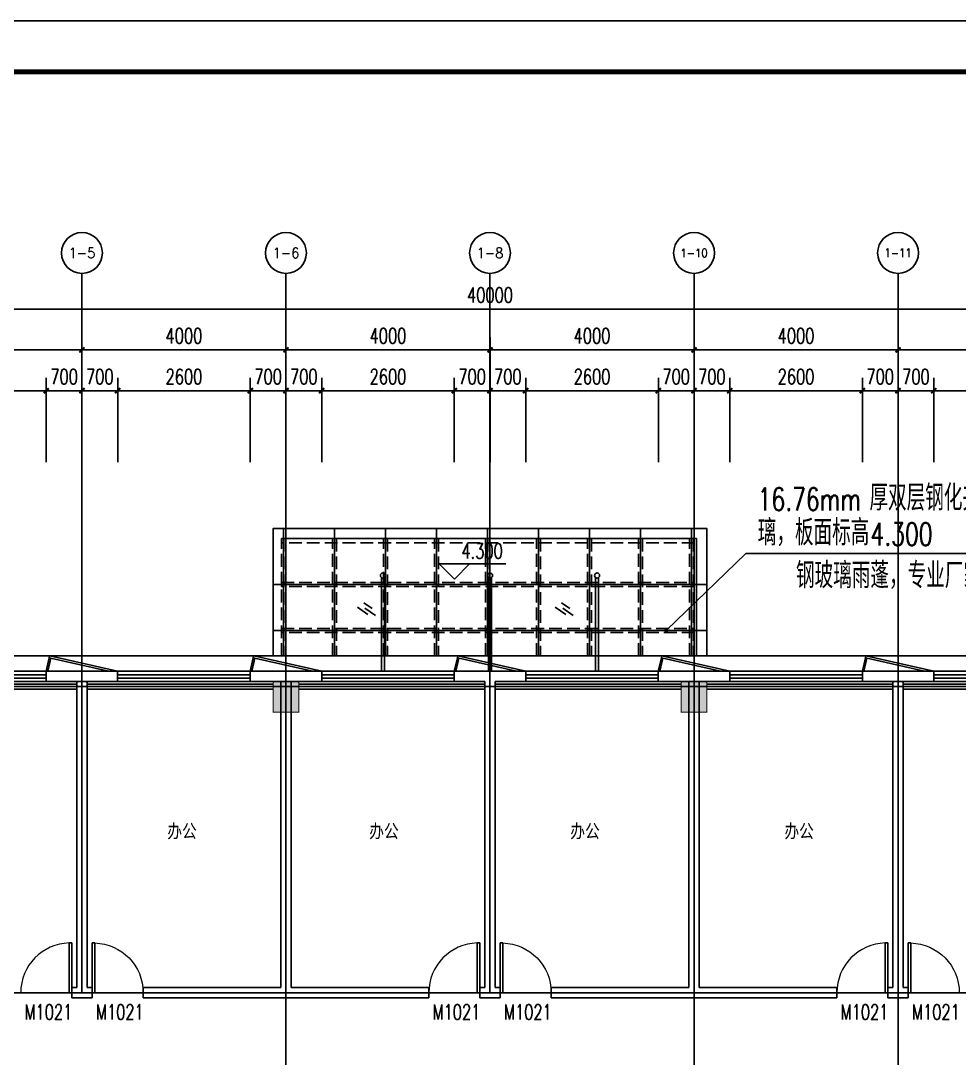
# Model space of a CAD drawing. Extents: x -6243262 to 3079315, y -2914302 to 172723.
# Drawn here: x -2477850 to -2459450, y -711687 to -691350 of the extents above; entities that cross this region are included whole.
import ezdxf
from ezdxf.enums import TextEntityAlignment as Align

# ---------------------------------------------------------------- set-up
doc = ezdxf.new("R2010")
doc.units = 0
doc.header["$LTSCALE"] = 1000
doc.linetypes.add('DASH', pattern=[0.35, 0.25, -0.1])
for name, color, linetype in [('0-柱网', 2, 'Continuous'), ('0-铝板', 32, 'Continuous'), ('A-FLOR-OTHER1-ON', 253, 'Continuous'), ('AXIS', 3, 'Continuous'), ('AXIS_TEXT', 7, 'Continuous'), ('DIM_ELEV', 3, 'Continuous'), ('DIM_LEAD', 3, 'Continuous'), ('DOTE', 24, 'Continuous'), ('J-DOOR-窗', 126, 'Continuous'), ('J-ELEV-立面栏杆', 36, 'Continuous'), ('PUB_DIM', 3, 'Continuous'), ('PUB_TEXT', 7, 'Continuous'), ('PUB_TITLE', 4, 'Continuous'), ('STAIR', 2, 'Continuous'), ('WALL', 9, 'Continuous'), ('WINDOW', 4, 'Continuous'), ('WINDOW_TEXT', 7, 'Continuous'), ('门窗开启', 8, 'Continuous')]:
    doc.layers.add(name, color=color, linetype=linetype)
doc.styles.add('-宋体', font='', dxfattribs={"width": 0.8})
doc.styles.add('_TCH_AXIS', font='COMPLEX', dxfattribs={"bigfont": 'GBCBIG'})
doc.styles.add('_TCH_DIM', font='SIMPLEX', dxfattribs={"bigfont": 'GBCBIG'})
doc.styles.add('_TCH_DIM_T3', font='SIMPLEX', dxfattribs={"width": 0.705882, "bigfont": 'GBCBIG'})
doc.styles.add('_TCH_WINDOW', font='SIMPLEX', dxfattribs={"height": 3.5, "bigfont": 'GBCBIG'})
doc.styles.add('COMPLEX', font='COMPLEX')
doc.styles.get('-宋体').set_extended_font_data('SimSun')
doc.dimstyles.new('_TCH_ARCH&&100', dxfattribs={"dimtxt": 297.5, "dimasz": 100, "dimexe": 250, "dimexo": 300, "dimgap": 126.25, "dimtad": 1, "dimdec": 0, "dimzin": 0, "dimdsep": 46, "dimtxsty": '_TCH_DIM_T3', "dimblk": 'ARCHTICK', "dimcen": 0.09, "dimclrt": 7, "dimazin": 2, "dimtfac": 1, "dimtdec": 0, "dimtix": 1, "dimtmove": 2, "dimatfit": 3, "dimfxl": 0, "dimtolj": 1, "dimtzin": 0, "dimarcsym": 0})

# ---------------------------------------------------------------- blocks, each defined once
blk = doc.blocks.new('1#柱网')
at = {"layer": '0-柱网'}
for points in [[(509855, 93967), (509855, 93367), (510355, 93367), (510355, 93967)], [(517855, 93967), (517855, 93367), (518355, 93367), (518355, 93967)]]:
    blk.add_hatch(color=0, dxfattribs=at).paths.add_polyline_path(points)
at = {"layer": '0-柱网', "color": 0, "const_width": 20}
for points in [[(509855, 93967), (509855, 93367), (510355, 93367), (510355, 93967), (509855, 93967)], [(517855, 93967), (517855, 93367), (518355, 93367), (518355, 93967), (517855, 93967)]]:
    blk.add_lwpolyline(points, dxfattribs=at)
blk = doc.blocks.new('A$C22252488')
at = {"layer": '0-铝板', "color": 0}
blk.add_lwpolyline([(1218, 0), (60, 261), (69, 300), (1400, 0)], dxfattribs=at)
at = {"layer": 'WINDOW', "color": 0}
for points in [[(0, 0), (60, 261)], [(31, 0), (90, 254)]]:
    blk.add_lwpolyline(points, dxfattribs=at)
blk = doc.blocks.new('01')
at = {"layer": 'A-FLOR-OTHER1-ON', "color": 0}
for points in [[(-34500, 150), (-31850, 150)], [(-34500, 0), (-31850, 0)], [(-31350, 150), (-27700, 150)], [(-31350, 0), (-27700, 0)], [(-23850, 150), (-27500, 150)], [(-23850, 0), (-27500, 0)], [(-19700, 150), (-23350, 150)], [(-19700, 0), (-23350, 0)], [(-19500, 150), (-15850, 150)], [(-19500, 0), (-15850, 0)], [(-11700, 150), (-15350, 150)], [(-11700, 0), (-15350, 0)], [(-11500, 150), (-7850, 150)], [(-11500, 0), (-7850, 0)], [(-3700, 150), (-7350, 150)], [(-3700, 0), (-7350, 0)], [(-3500, 150), (0, 150)], [(-3500, 0), (0, 0)]]:
    blk.add_lwpolyline(points, dxfattribs=at)
at = {"layer": 'STAIR', "color": 0}
for points in [[(-34500, 100), (-31850, 100)], [(-34500, 50), (-31850, 50)], [(-31350, 100), (-27700, 100)], [(-31350, 50), (-27700, 50)], [(-23850, 100), (-27500, 100)], [(-23850, 50), (-27500, 50)], [(-19700, 100), (-23350, 100)], [(-19700, 50), (-23350, 50)], [(-19500, 100), (-15850, 100)], [(-19500, 50), (-15850, 50)], [(-11700, 100), (-15350, 100)], [(-11700, 50), (-15350, 50)], [(-11500, 100), (-7850, 100)], [(-11500, 50), (-7850, 50)], [(-3700, 100), (-7350, 100)], [(-3700, 50), (-7350, 50)], [(-3500, 100), (0, 100)], [(-3500, 50), (0, 50)]]:
    blk.add_lwpolyline(points, dxfattribs=at)
blk = doc.blocks.new('_AXISO')
at = {"color": 0}
blk.add_circle((0, 0), 0.5, dxfattribs=at)
at = {"layer": 'AXIS_TEXT', "color": 0, "style": 'COMPLEX', "width": 1.041667}
blk.add_attdef('A', text='', height=0.56, dxfattribs=at).set_placement((-0.25, -0.28), (0.25, -0.28), align=Align.FIT)
blk = doc.blocks.new('_ArchTick')
at = {"color": 0, "linetype": 'ByBlock', "const_width": 0.4}
blk.add_lwpolyline([(-0.5, -0.5), (0.5, 0.5)], dxfattribs=at)
blk = doc.blocks.new('*D1085')
at = {"layer": 'Defpoints', "color": 0, "transparency": 16777216}
for p in [(-2457350, -698602), (-2459950, -700302), (-2457350, -700302)]:
    blk.add_point(p, dxfattribs=at)
at = {"layer": 'PUB_DIM', "color": 0, "lineweight": -2, "transparency": 16777216}
for p, q in [((-2459950, -700002), (-2459950, -698352)), ((-2457350, -700002), (-2457350, -698352)), ((-2459950, -698602), (-2457350, -698602))]:
    blk.add_line(p, q, dxfattribs=at)
at = {"layer": 'PUB_DIM', "color": 0, "lineweight": -2, "transparency": 16777216, "xscale": 100, "yscale": 100, "zscale": 100, "rotation": 180}
blk.add_blockref('_ArchTick', (-2459950, -698602), dxfattribs=at)
at = {"layer": 'PUB_DIM', "color": 0, "lineweight": -2, "transparency": 16777216, "xscale": 100, "yscale": 100, "zscale": 100}
blk.add_blockref('_ArchTick', (-2457350, -698602), dxfattribs=at)
at = {"layer": 'PUB_DIM', "color": 7, "transparency": 16777216, "insert": (-2458650, -698327), "char_height": 297.5, "attachment_point": 5, "style": '_TCH_DIM_T3'}
blk.add_mtext('\\A1;2600', dxfattribs=at)
blk = doc.blocks.new('*D1086')
at = {"layer": 'Defpoints', "color": 0, "transparency": 16777216}
for p in [(-2459950, -698602), (-2460650, -700302), (-2459950, -700302)]:
    blk.add_point(p, dxfattribs=at)
at = {"layer": 'PUB_DIM', "color": 0, "lineweight": -2, "transparency": 16777216}
for p, q in [((-2460650, -700002), (-2460650, -698352)), ((-2459950, -700002), (-2459950, -698352)), ((-2460650, -698602), (-2460750, -698602)), ((-2460650, -698602), (-2459950, -698602)), ((-2459950, -698602), (-2459850, -698602))]:
    blk.add_line(p, q, dxfattribs=at)
at = {"layer": 'PUB_DIM', "color": 0, "lineweight": -2, "transparency": 16777216, "xscale": 100, "yscale": 100, "zscale": 100}
blk.add_blockref('_ArchTick', (-2460650, -698602), dxfattribs=at)
at = {"layer": 'PUB_DIM', "color": 0, "lineweight": -2, "transparency": 16777216, "xscale": 100, "yscale": 100, "zscale": 100, "rotation": 180}
blk.add_blockref('_ArchTick', (-2459950, -698602), dxfattribs=at)
at = {"layer": 'PUB_DIM', "color": 7, "transparency": 16777216, "insert": (-2460300, -698327), "char_height": 297.5, "attachment_point": 5, "style": '_TCH_DIM_T3'}
blk.add_mtext('\\A1;700', dxfattribs=at)
blk = doc.blocks.new('*D1087')
at = {"layer": 'Defpoints', "color": 0, "transparency": 16777216}
for p in [(-2460650, -698602), (-2461350, -700302), (-2460650, -700302)]:
    blk.add_point(p, dxfattribs=at)
at = {"layer": 'PUB_DIM', "color": 0, "lineweight": -2, "transparency": 16777216}
for p, q in [((-2461350, -700002), (-2461350, -698352)), ((-2460650, -700002), (-2460650, -698352)), ((-2461350, -698602), (-2461450, -698602)), ((-2461350, -698602), (-2460650, -698602)), ((-2460650, -698602), (-2460550, -698602))]:
    blk.add_line(p, q, dxfattribs=at)
at = {"layer": 'PUB_DIM', "color": 0, "lineweight": -2, "transparency": 16777216, "xscale": 100, "yscale": 100, "zscale": 100}
blk.add_blockref('_ArchTick', (-2461350, -698602), dxfattribs=at)
at = {"layer": 'PUB_DIM', "color": 0, "lineweight": -2, "transparency": 16777216, "xscale": 100, "yscale": 100, "zscale": 100, "rotation": 180}
blk.add_blockref('_ArchTick', (-2460650, -698602), dxfattribs=at)
at = {"layer": 'PUB_DIM', "color": 7, "transparency": 16777216, "insert": (-2461000, -698327), "char_height": 297.5, "attachment_point": 5, "style": '_TCH_DIM_T3'}
blk.add_mtext('\\A1;700', dxfattribs=at)
blk = doc.blocks.new('*D1088')
at = {"layer": 'Defpoints', "color": 0, "transparency": 16777216}
for p in [(-2461350, -698602), (-2463950, -700302), (-2461350, -700302)]:
    blk.add_point(p, dxfattribs=at)
at = {"layer": 'PUB_DIM', "color": 0, "lineweight": -2, "transparency": 16777216}
for p, q in [((-2463950, -700002), (-2463950, -698352)), ((-2461350, -700002), (-2461350, -698352)), ((-2463950, -698602), (-2461350, -698602))]:
    blk.add_line(p, q, dxfattribs=at)
at = {"layer": 'PUB_DIM', "color": 0, "lineweight": -2, "transparency": 16777216, "xscale": 100, "yscale": 100, "zscale": 100, "rotation": 180}
blk.add_blockref('_ArchTick', (-2463950, -698602), dxfattribs=at)
at = {"layer": 'PUB_DIM', "color": 0, "lineweight": -2, "transparency": 16777216, "xscale": 100, "yscale": 100, "zscale": 100}
blk.add_blockref('_ArchTick', (-2461350, -698602), dxfattribs=at)
at = {"layer": 'PUB_DIM', "color": 7, "transparency": 16777216, "insert": (-2462650, -698327), "char_height": 297.5, "attachment_point": 5, "style": '_TCH_DIM_T3'}
blk.add_mtext('\\A1;2600', dxfattribs=at)
blk = doc.blocks.new('*D1089')
at = {"layer": 'Defpoints', "color": 0, "transparency": 16777216}
for p in [(-2463950, -698602), (-2464650, -700302), (-2463950, -700302)]:
    blk.add_point(p, dxfattribs=at)
at = {"layer": 'PUB_DIM', "color": 0, "lineweight": -2, "transparency": 16777216}
for p, q in [((-2464650, -700002), (-2464650, -698352)), ((-2463950, -700002), (-2463950, -698352)), ((-2464650, -698602), (-2464750, -698602)), ((-2464650, -698602), (-2463950, -698602)), ((-2463950, -698602), (-2463850, -698602))]:
    blk.add_line(p, q, dxfattribs=at)
at = {"layer": 'PUB_DIM', "color": 0, "lineweight": -2, "transparency": 16777216, "xscale": 100, "yscale": 100, "zscale": 100}
blk.add_blockref('_ArchTick', (-2464650, -698602), dxfattribs=at)
at = {"layer": 'PUB_DIM', "color": 0, "lineweight": -2, "transparency": 16777216, "xscale": 100, "yscale": 100, "zscale": 100, "rotation": 180}
blk.add_blockref('_ArchTick', (-2463950, -698602), dxfattribs=at)
at = {"layer": 'PUB_DIM', "color": 7, "transparency": 16777216, "insert": (-2464300, -698327), "char_height": 297.5, "attachment_point": 5, "style": '_TCH_DIM_T3'}
blk.add_mtext('\\A1;700', dxfattribs=at)
blk = doc.blocks.new('*D1090')
at = {"layer": 'Defpoints', "color": 0, "transparency": 16777216}
for p in [(-2464650, -698602), (-2465350, -700302), (-2464650, -700302)]:
    blk.add_point(p, dxfattribs=at)
at = {"layer": 'PUB_DIM', "color": 0, "lineweight": -2, "transparency": 16777216}
for p, q in [((-2465350, -700002), (-2465350, -698352)), ((-2464650, -700002), (-2464650, -698352)), ((-2465350, -698602), (-2465450, -698602)), ((-2465350, -698602), (-2464650, -698602)), ((-2464650, -698602), (-2464550, -698602))]:
    blk.add_line(p, q, dxfattribs=at)
at = {"layer": 'PUB_DIM', "color": 0, "lineweight": -2, "transparency": 16777216, "xscale": 100, "yscale": 100, "zscale": 100}
blk.add_blockref('_ArchTick', (-2465350, -698602), dxfattribs=at)
at = {"layer": 'PUB_DIM', "color": 0, "lineweight": -2, "transparency": 16777216, "xscale": 100, "yscale": 100, "zscale": 100, "rotation": 180}
blk.add_blockref('_ArchTick', (-2464650, -698602), dxfattribs=at)
at = {"layer": 'PUB_DIM', "color": 7, "transparency": 16777216, "insert": (-2465000, -698327), "char_height": 297.5, "attachment_point": 5, "style": '_TCH_DIM_T3'}
blk.add_mtext('\\A1;700', dxfattribs=at)
blk = doc.blocks.new('*D1091')
at = {"layer": 'Defpoints', "color": 0, "transparency": 16777216}
for p in [(-2465350, -698602), (-2467950, -700302), (-2465350, -700302)]:
    blk.add_point(p, dxfattribs=at)
at = {"layer": 'PUB_DIM', "color": 0, "lineweight": -2, "transparency": 16777216}
for p, q in [((-2467950, -700002), (-2467950, -698352)), ((-2465350, -700002), (-2465350, -698352)), ((-2467950, -698602), (-2465350, -698602))]:
    blk.add_line(p, q, dxfattribs=at)
at = {"layer": 'PUB_DIM', "color": 0, "lineweight": -2, "transparency": 16777216, "xscale": 100, "yscale": 100, "zscale": 100, "rotation": 180}
blk.add_blockref('_ArchTick', (-2467950, -698602), dxfattribs=at)
at = {"layer": 'PUB_DIM', "color": 0, "lineweight": -2, "transparency": 16777216, "xscale": 100, "yscale": 100, "zscale": 100}
blk.add_blockref('_ArchTick', (-2465350, -698602), dxfattribs=at)
at = {"layer": 'PUB_DIM', "color": 7, "transparency": 16777216, "insert": (-2466650, -698327), "char_height": 297.5, "attachment_point": 5, "style": '_TCH_DIM_T3'}
blk.add_mtext('\\A1;2600', dxfattribs=at)
blk = doc.blocks.new('*D1092')
at = {"layer": 'Defpoints', "color": 0, "transparency": 16777216}
for p in [(-2467950, -698602), (-2468650, -700302), (-2467950, -700302)]:
    blk.add_point(p, dxfattribs=at)
at = {"layer": 'PUB_DIM', "color": 0, "lineweight": -2, "transparency": 16777216}
for p, q in [((-2468650, -700002), (-2468650, -698352)), ((-2467950, -700002), (-2467950, -698352)), ((-2468650, -698602), (-2468750, -698602)), ((-2468650, -698602), (-2467950, -698602)), ((-2467950, -698602), (-2467850, -698602))]:
    blk.add_line(p, q, dxfattribs=at)
at = {"layer": 'PUB_DIM', "color": 0, "lineweight": -2, "transparency": 16777216, "xscale": 100, "yscale": 100, "zscale": 100}
blk.add_blockref('_ArchTick', (-2468650, -698602), dxfattribs=at)
at = {"layer": 'PUB_DIM', "color": 0, "lineweight": -2, "transparency": 16777216, "xscale": 100, "yscale": 100, "zscale": 100, "rotation": 180}
blk.add_blockref('_ArchTick', (-2467950, -698602), dxfattribs=at)
at = {"layer": 'PUB_DIM', "color": 7, "transparency": 16777216, "insert": (-2468300, -698327), "char_height": 297.5, "attachment_point": 5, "style": '_TCH_DIM_T3'}
blk.add_mtext('\\A1;700', dxfattribs=at)
blk = doc.blocks.new('*D1093')
at = {"layer": 'Defpoints', "color": 0, "transparency": 16777216}
for p in [(-2468650, -698602), (-2469350, -700302), (-2468650, -700302)]:
    blk.add_point(p, dxfattribs=at)
at = {"layer": 'PUB_DIM', "color": 0, "lineweight": -2, "transparency": 16777216}
for p, q in [((-2469350, -700002), (-2469350, -698352)), ((-2468650, -700002), (-2468650, -698352)), ((-2469350, -698602), (-2469450, -698602)), ((-2469350, -698602), (-2468650, -698602)), ((-2468650, -698602), (-2468550, -698602))]:
    blk.add_line(p, q, dxfattribs=at)
at = {"layer": 'PUB_DIM', "color": 0, "lineweight": -2, "transparency": 16777216, "xscale": 100, "yscale": 100, "zscale": 100}
blk.add_blockref('_ArchTick', (-2469350, -698602), dxfattribs=at)
at = {"layer": 'PUB_DIM', "color": 0, "lineweight": -2, "transparency": 16777216, "xscale": 100, "yscale": 100, "zscale": 100, "rotation": 180}
blk.add_blockref('_ArchTick', (-2468650, -698602), dxfattribs=at)
at = {"layer": 'PUB_DIM', "color": 7, "transparency": 16777216, "insert": (-2469000, -698327), "char_height": 297.5, "attachment_point": 5, "style": '_TCH_DIM_T3'}
blk.add_mtext('\\A1;700', dxfattribs=at)
blk = doc.blocks.new('*D1094')
at = {"layer": 'Defpoints', "color": 0, "transparency": 16777216}
for p in [(-2469350, -698602), (-2471950, -700302), (-2469350, -700302)]:
    blk.add_point(p, dxfattribs=at)
at = {"layer": 'PUB_DIM', "color": 0, "lineweight": -2, "transparency": 16777216}
for p, q in [((-2471950, -700002), (-2471950, -698352)), ((-2469350, -700002), (-2469350, -698352)), ((-2471950, -698602), (-2469350, -698602))]:
    blk.add_line(p, q, dxfattribs=at)
at = {"layer": 'PUB_DIM', "color": 0, "lineweight": -2, "transparency": 16777216, "xscale": 100, "yscale": 100, "zscale": 100, "rotation": 180}
blk.add_blockref('_ArchTick', (-2471950, -698602), dxfattribs=at)
at = {"layer": 'PUB_DIM', "color": 0, "lineweight": -2, "transparency": 16777216, "xscale": 100, "yscale": 100, "zscale": 100}
blk.add_blockref('_ArchTick', (-2469350, -698602), dxfattribs=at)
at = {"layer": 'PUB_DIM', "color": 7, "transparency": 16777216, "insert": (-2470650, -698327), "char_height": 297.5, "attachment_point": 5, "style": '_TCH_DIM_T3'}
blk.add_mtext('\\A1;2600', dxfattribs=at)
blk = doc.blocks.new('*D1095')
at = {"layer": 'Defpoints', "color": 0, "transparency": 16777216}
for p in [(-2471950, -698602), (-2472650, -700302), (-2471950, -700302)]:
    blk.add_point(p, dxfattribs=at)
at = {"layer": 'PUB_DIM', "color": 0, "lineweight": -2, "transparency": 16777216}
for p, q in [((-2472650, -700002), (-2472650, -698352)), ((-2471950, -700002), (-2471950, -698352)), ((-2472650, -698602), (-2472750, -698602)), ((-2472650, -698602), (-2471950, -698602)), ((-2471950, -698602), (-2471850, -698602))]:
    blk.add_line(p, q, dxfattribs=at)
at = {"layer": 'PUB_DIM', "color": 0, "lineweight": -2, "transparency": 16777216, "xscale": 100, "yscale": 100, "zscale": 100}
blk.add_blockref('_ArchTick', (-2472650, -698602), dxfattribs=at)
at = {"layer": 'PUB_DIM', "color": 0, "lineweight": -2, "transparency": 16777216, "xscale": 100, "yscale": 100, "zscale": 100, "rotation": 180}
blk.add_blockref('_ArchTick', (-2471950, -698602), dxfattribs=at)
at = {"layer": 'PUB_DIM', "color": 7, "transparency": 16777216, "insert": (-2472300, -698327), "char_height": 297.5, "attachment_point": 5, "style": '_TCH_DIM_T3'}
blk.add_mtext('\\A1;700', dxfattribs=at)
blk = doc.blocks.new('*D1096')
at = {"layer": 'Defpoints', "color": 0, "transparency": 16777216}
for p in [(-2472650, -698602), (-2473350, -700302), (-2472650, -700302)]:
    blk.add_point(p, dxfattribs=at)
at = {"layer": 'PUB_DIM', "color": 0, "lineweight": -2, "transparency": 16777216}
for p, q in [((-2473350, -700002), (-2473350, -698352)), ((-2472650, -700002), (-2472650, -698352)), ((-2473350, -698602), (-2473450, -698602)), ((-2473350, -698602), (-2472650, -698602)), ((-2472650, -698602), (-2472550, -698602))]:
    blk.add_line(p, q, dxfattribs=at)
at = {"layer": 'PUB_DIM', "color": 0, "lineweight": -2, "transparency": 16777216, "xscale": 100, "yscale": 100, "zscale": 100}
blk.add_blockref('_ArchTick', (-2473350, -698602), dxfattribs=at)
at = {"layer": 'PUB_DIM', "color": 0, "lineweight": -2, "transparency": 16777216, "xscale": 100, "yscale": 100, "zscale": 100, "rotation": 180}
blk.add_blockref('_ArchTick', (-2472650, -698602), dxfattribs=at)
at = {"layer": 'PUB_DIM', "color": 7, "transparency": 16777216, "insert": (-2473000, -698327), "char_height": 297.5, "attachment_point": 5, "style": '_TCH_DIM_T3'}
blk.add_mtext('\\A1;700', dxfattribs=at)
blk = doc.blocks.new('*D1097')
at = {"layer": 'Defpoints', "color": 0, "transparency": 16777216}
for p in [(-2473350, -698602), (-2475950, -700302), (-2473350, -700302)]:
    blk.add_point(p, dxfattribs=at)
at = {"layer": 'PUB_DIM', "color": 0, "lineweight": -2, "transparency": 16777216}
for p, q in [((-2475950, -700002), (-2475950, -698352)), ((-2473350, -700002), (-2473350, -698352)), ((-2475950, -698602), (-2473350, -698602))]:
    blk.add_line(p, q, dxfattribs=at)
at = {"layer": 'PUB_DIM', "color": 0, "lineweight": -2, "transparency": 16777216, "xscale": 100, "yscale": 100, "zscale": 100, "rotation": 180}
blk.add_blockref('_ArchTick', (-2475950, -698602), dxfattribs=at)
at = {"layer": 'PUB_DIM', "color": 0, "lineweight": -2, "transparency": 16777216, "xscale": 100, "yscale": 100, "zscale": 100}
blk.add_blockref('_ArchTick', (-2473350, -698602), dxfattribs=at)
at = {"layer": 'PUB_DIM', "color": 7, "transparency": 16777216, "insert": (-2474650, -698327), "char_height": 297.5, "attachment_point": 5, "style": '_TCH_DIM_T3'}
blk.add_mtext('\\A1;2600', dxfattribs=at)
blk = doc.blocks.new('*D1098')
at = {"layer": 'Defpoints', "color": 0, "transparency": 16777216}
for p in [(-2475950, -698602), (-2476650, -700302), (-2475950, -700302)]:
    blk.add_point(p, dxfattribs=at)
at = {"layer": 'PUB_DIM', "color": 0, "lineweight": -2, "transparency": 16777216}
for p, q in [((-2476650, -700002), (-2476650, -698352)), ((-2475950, -700002), (-2475950, -698352)), ((-2476650, -698602), (-2476750, -698602)), ((-2476650, -698602), (-2475950, -698602)), ((-2475950, -698602), (-2475850, -698602))]:
    blk.add_line(p, q, dxfattribs=at)
at = {"layer": 'PUB_DIM', "color": 0, "lineweight": -2, "transparency": 16777216, "xscale": 100, "yscale": 100, "zscale": 100}
blk.add_blockref('_ArchTick', (-2476650, -698602), dxfattribs=at)
at = {"layer": 'PUB_DIM', "color": 0, "lineweight": -2, "transparency": 16777216, "xscale": 100, "yscale": 100, "zscale": 100, "rotation": 180}
blk.add_blockref('_ArchTick', (-2475950, -698602), dxfattribs=at)
at = {"layer": 'PUB_DIM', "color": 7, "transparency": 16777216, "insert": (-2476300, -698327), "char_height": 297.5, "attachment_point": 5, "style": '_TCH_DIM_T3'}
blk.add_mtext('\\A1;700', dxfattribs=at)
blk = doc.blocks.new('*D1099')
at = {"layer": 'Defpoints', "color": 0, "transparency": 16777216}
for p in [(-2476650, -698602), (-2477350, -700302), (-2476650, -700302)]:
    blk.add_point(p, dxfattribs=at)
at = {"layer": 'PUB_DIM', "color": 0, "lineweight": -2, "transparency": 16777216}
for p, q in [((-2477350, -700002), (-2477350, -698352)), ((-2476650, -700002), (-2476650, -698352)), ((-2477350, -698602), (-2477450, -698602)), ((-2477350, -698602), (-2476650, -698602)), ((-2476650, -698602), (-2476550, -698602))]:
    blk.add_line(p, q, dxfattribs=at)
at = {"layer": 'PUB_DIM', "color": 0, "lineweight": -2, "transparency": 16777216, "xscale": 100, "yscale": 100, "zscale": 100}
blk.add_blockref('_ArchTick', (-2477350, -698602), dxfattribs=at)
at = {"layer": 'PUB_DIM', "color": 0, "lineweight": -2, "transparency": 16777216, "xscale": 100, "yscale": 100, "zscale": 100, "rotation": 180}
blk.add_blockref('_ArchTick', (-2476650, -698602), dxfattribs=at)
at = {"layer": 'PUB_DIM', "color": 7, "transparency": 16777216, "insert": (-2477000, -698327), "char_height": 297.5, "attachment_point": 5, "style": '_TCH_DIM_T3'}
blk.add_mtext('\\A1;700', dxfattribs=at)
blk = doc.blocks.new('*D1100')
at = {"layer": 'Defpoints', "color": 0, "transparency": 16777216}
for p in [(-2477350, -698602), (-2479950, -700302), (-2477350, -700302)]:
    blk.add_point(p, dxfattribs=at)
at = {"layer": 'PUB_DIM', "color": 0, "lineweight": -2, "transparency": 16777216}
for p, q in [((-2479950, -700002), (-2479950, -698352)), ((-2477350, -700002), (-2477350, -698352)), ((-2479950, -698602), (-2477350, -698602))]:
    blk.add_line(p, q, dxfattribs=at)
at = {"layer": 'PUB_DIM', "color": 0, "lineweight": -2, "transparency": 16777216, "xscale": 100, "yscale": 100, "zscale": 100, "rotation": 180}
blk.add_blockref('_ArchTick', (-2479950, -698602), dxfattribs=at)
at = {"layer": 'PUB_DIM', "color": 0, "lineweight": -2, "transparency": 16777216, "xscale": 100, "yscale": 100, "zscale": 100}
blk.add_blockref('_ArchTick', (-2477350, -698602), dxfattribs=at)
at = {"layer": 'PUB_DIM', "color": 7, "transparency": 16777216, "insert": (-2478650, -698327), "char_height": 297.5, "attachment_point": 5, "style": '_TCH_DIM_T3'}
blk.add_mtext('\\A1;2600', dxfattribs=at)
blk = doc.blocks.new('*D1361')
at = {"layer": 'AXIS', "color": 0, "lineweight": -2, "transparency": 16777216}
for p, q in [((-2460650, -700002), (-2460650, -697552)), ((-2456650, -700002), (-2456650, -697552)), ((-2460650, -697802), (-2456650, -697802))]:
    blk.add_line(p, q, dxfattribs=at)
at = {"layer": 'Defpoints', "color": 0, "transparency": 16777216}
for p in [(-2456650, -697802), (-2460650, -700302), (-2456650, -700302)]:
    blk.add_point(p, dxfattribs=at)
at = {"layer": 'AXIS', "color": 0, "lineweight": -2, "transparency": 16777216, "xscale": 100, "yscale": 100, "zscale": 100, "rotation": 180}
blk.add_blockref('_ArchTick', (-2460650, -697802), dxfattribs=at)
at = {"layer": 'AXIS', "color": 0, "lineweight": -2, "transparency": 16777216, "xscale": 100, "yscale": 100, "zscale": 100}
blk.add_blockref('_ArchTick', (-2456650, -697802), dxfattribs=at)
at = {"layer": 'AXIS', "color": 7, "transparency": 16777216, "insert": (-2458650, -697527), "char_height": 297.5, "attachment_point": 5, "style": '_TCH_DIM_T3'}
blk.add_mtext('\\A1;4000', dxfattribs=at)
blk = doc.blocks.new('*D1362')
at = {"layer": 'AXIS', "color": 0, "lineweight": -2, "transparency": 16777216}
for p, q in [((-2464650, -700002), (-2464650, -697552)), ((-2460650, -700002), (-2460650, -697552)), ((-2464650, -697802), (-2460650, -697802))]:
    blk.add_line(p, q, dxfattribs=at)
at = {"layer": 'Defpoints', "color": 0, "transparency": 16777216}
for p in [(-2460650, -697802), (-2464650, -700302), (-2460650, -700302)]:
    blk.add_point(p, dxfattribs=at)
at = {"layer": 'AXIS', "color": 0, "lineweight": -2, "transparency": 16777216, "xscale": 100, "yscale": 100, "zscale": 100, "rotation": 180}
blk.add_blockref('_ArchTick', (-2464650, -697802), dxfattribs=at)
at = {"layer": 'AXIS', "color": 0, "lineweight": -2, "transparency": 16777216, "xscale": 100, "yscale": 100, "zscale": 100}
blk.add_blockref('_ArchTick', (-2460650, -697802), dxfattribs=at)
at = {"layer": 'AXIS', "color": 7, "transparency": 16777216, "insert": (-2462650, -697527), "char_height": 297.5, "attachment_point": 5, "style": '_TCH_DIM_T3'}
blk.add_mtext('\\A1;4000', dxfattribs=at)
blk = doc.blocks.new('*D1363')
at = {"layer": 'AXIS', "color": 0, "lineweight": -2, "transparency": 16777216}
for p, q in [((-2468650, -700002), (-2468650, -697552)), ((-2464650, -700002), (-2464650, -697552)), ((-2468650, -697802), (-2464650, -697802))]:
    blk.add_line(p, q, dxfattribs=at)
at = {"layer": 'Defpoints', "color": 0, "transparency": 16777216}
for p in [(-2464650, -697802), (-2468650, -700302), (-2464650, -700302)]:
    blk.add_point(p, dxfattribs=at)
at = {"layer": 'AXIS', "color": 0, "lineweight": -2, "transparency": 16777216, "xscale": 100, "yscale": 100, "zscale": 100, "rotation": 180}
blk.add_blockref('_ArchTick', (-2468650, -697802), dxfattribs=at)
at = {"layer": 'AXIS', "color": 0, "lineweight": -2, "transparency": 16777216, "xscale": 100, "yscale": 100, "zscale": 100}
blk.add_blockref('_ArchTick', (-2464650, -697802), dxfattribs=at)
at = {"layer": 'AXIS', "color": 7, "transparency": 16777216, "insert": (-2466650, -697527), "char_height": 297.5, "attachment_point": 5, "style": '_TCH_DIM_T3'}
blk.add_mtext('\\A1;4000', dxfattribs=at)
blk = doc.blocks.new('*D1364')
at = {"layer": 'AXIS', "color": 0, "lineweight": -2, "transparency": 16777216}
for p, q in [((-2472650, -700002), (-2472650, -697552)), ((-2468650, -700002), (-2468650, -697552)), ((-2472650, -697802), (-2468650, -697802))]:
    blk.add_line(p, q, dxfattribs=at)
at = {"layer": 'Defpoints', "color": 0, "transparency": 16777216}
for p in [(-2468650, -697802), (-2472650, -700302), (-2468650, -700302)]:
    blk.add_point(p, dxfattribs=at)
at = {"layer": 'AXIS', "color": 0, "lineweight": -2, "transparency": 16777216, "xscale": 100, "yscale": 100, "zscale": 100, "rotation": 180}
blk.add_blockref('_ArchTick', (-2472650, -697802), dxfattribs=at)
at = {"layer": 'AXIS', "color": 0, "lineweight": -2, "transparency": 16777216, "xscale": 100, "yscale": 100, "zscale": 100}
blk.add_blockref('_ArchTick', (-2468650, -697802), dxfattribs=at)
at = {"layer": 'AXIS', "color": 7, "transparency": 16777216, "insert": (-2470650, -697527), "char_height": 297.5, "attachment_point": 5, "style": '_TCH_DIM_T3'}
blk.add_mtext('\\A1;4000', dxfattribs=at)
blk = doc.blocks.new('*D1365')
at = {"layer": 'AXIS', "color": 0, "lineweight": -2, "transparency": 16777216}
for p, q in [((-2476650, -700002), (-2476650, -697552)), ((-2472650, -700002), (-2472650, -697552)), ((-2476650, -697802), (-2472650, -697802))]:
    blk.add_line(p, q, dxfattribs=at)
at = {"layer": 'Defpoints', "color": 0, "transparency": 16777216}
for p in [(-2472650, -697802), (-2476650, -700302), (-2472650, -700302)]:
    blk.add_point(p, dxfattribs=at)
at = {"layer": 'AXIS', "color": 0, "lineweight": -2, "transparency": 16777216, "xscale": 100, "yscale": 100, "zscale": 100, "rotation": 180}
blk.add_blockref('_ArchTick', (-2476650, -697802), dxfattribs=at)
at = {"layer": 'AXIS', "color": 0, "lineweight": -2, "transparency": 16777216, "xscale": 100, "yscale": 100, "zscale": 100}
blk.add_blockref('_ArchTick', (-2472650, -697802), dxfattribs=at)
at = {"layer": 'AXIS', "color": 7, "transparency": 16777216, "insert": (-2474650, -697527), "char_height": 297.5, "attachment_point": 5, "style": '_TCH_DIM_T3'}
blk.add_mtext('\\A1;4000', dxfattribs=at)
blk = doc.blocks.new('*D1366')
at = {"layer": 'AXIS', "color": 0, "lineweight": -2, "transparency": 16777216}
for p, q in [((-2480650, -700002), (-2480650, -697552)), ((-2476650, -700002), (-2476650, -697552)), ((-2480650, -697802), (-2476650, -697802))]:
    blk.add_line(p, q, dxfattribs=at)
at = {"layer": 'Defpoints', "color": 0, "transparency": 16777216}
for p in [(-2476650, -697802), (-2480650, -700302), (-2476650, -700302)]:
    blk.add_point(p, dxfattribs=at)
at = {"layer": 'AXIS', "color": 0, "lineweight": -2, "transparency": 16777216, "xscale": 100, "yscale": 100, "zscale": 100, "rotation": 180}
blk.add_blockref('_ArchTick', (-2480650, -697802), dxfattribs=at)
at = {"layer": 'AXIS', "color": 0, "lineweight": -2, "transparency": 16777216, "xscale": 100, "yscale": 100, "zscale": 100}
blk.add_blockref('_ArchTick', (-2476650, -697802), dxfattribs=at)
at = {"layer": 'AXIS', "color": 7, "transparency": 16777216, "insert": (-2478650, -697527), "char_height": 297.5, "attachment_point": 5, "style": '_TCH_DIM_T3'}
blk.add_mtext('\\A1;4000', dxfattribs=at)
blk = doc.blocks.new('*D1369')
at = {"layer": 'AXIS', "color": 0, "lineweight": -2, "transparency": 16777216}
for p, q in [((-2488650, -700002), (-2488650, -696752)), ((-2448650, -700002), (-2448650, -696752)), ((-2488650, -697002), (-2448650, -697002))]:
    blk.add_line(p, q, dxfattribs=at)
at = {"layer": 'Defpoints', "color": 0, "transparency": 16777216}
for p in [(-2448650, -697002), (-2488650, -700302), (-2448650, -700302)]:
    blk.add_point(p, dxfattribs=at)
at = {"layer": 'AXIS', "color": 0, "lineweight": -2, "transparency": 16777216, "xscale": 100, "yscale": 100, "zscale": 100, "rotation": 180}
blk.add_blockref('_ArchTick', (-2488650, -697002), dxfattribs=at)
at = {"layer": 'AXIS', "color": 0, "lineweight": -2, "transparency": 16777216, "xscale": 100, "yscale": 100, "zscale": 100}
blk.add_blockref('_ArchTick', (-2448650, -697002), dxfattribs=at)
at = {"layer": 'AXIS', "color": 7, "transparency": 16777216, "insert": (-2468650, -696727), "char_height": 297.5, "attachment_point": 5, "style": '_TCH_DIM_T3'}
blk.add_mtext('\\A1;40000', dxfattribs=at)
blk = doc.blocks.new('$DorLib2D$00000001')
at = {"color": 0}
for p, q in [((0.45, 0.975), (0.5, 0.975)), ((0.45, 0), (0.45, 0.975)), ((0.5, 0), (0.5, 0.975)), ((0.5, 0), (0.45, 0))]:
    blk.add_line(p, q, dxfattribs=at)
at = {"color": 0, "lineweight": 13}
blk.add_arc((0.475, 0), 0.975, 91.4693, 180, dxfattribs=at)
blk = doc.blocks.new('$WINLIB2D$00000001')
at = {"color": 0}
for points in [[(-0.5, 0.5), (-0.5, -0.5)], [(-0.5, 0.5), (0.5, 0.5)], [(0.5, -0.5), (0.5, 0.5)], [(0.5, 0.1667), (-0.5, 0.1667)], [(0.5, -0.1667), (-0.5, -0.1667)], [(-0.5, -0.5), (0.5, -0.5)]]:
    blk.add_lwpolyline(points, dxfattribs=at)

msp = doc.modelspace()

# ---------------------------------------------------------------- linework, layer by layer
for points in [[(-2472900.4, -703801.6), (-2472900.4, -701301.6), (-2464400.4, -701301.6), (-2464400.4, -703801.6)], [(-2472700.4, -703801.6), (-2472700.4, -701501.6), (-2464600.4, -701501.6), (-2464600.4, -703801.6)]]:
    msp.add_lwpolyline(points)
at = {"color": 2}
for points in [[(-2470780.4, -702263.8), (-2470780.4, -704101.6)], [(-2470720.4, -702263.8), (-2470720.4, -704101.6)], [(-2468680.4, -702263.8), (-2468680.4, -704101.6)], [(-2468620.4, -702263.8), (-2468620.4, -704101.6)], [(-2466580.4, -702263.8), (-2466580.4, -704101.6)], [(-2466520.4, -702263.8), (-2466520.4, -704101.6)]]:
    msp.add_lwpolyline(points, dxfattribs=at)
for centre in [(-2470750.4, -702223.8), (-2468650.4, -702223.8), (-2466550.4, -702223.8)]:
    msp.add_circle(centre, 50, dxfattribs=at)
at = {"layer": '0-铝板'}
msp.add_lwpolyline([(-2483550.4, -703801.6), (-2448050.4, -703801.6), (-2448050.4, -712301.6)], dxfattribs=at)
at = {"layer": 'AXIS'}
for p, q in [((-2476650.4, -700301.6), (-2476650.4, -696301.6)), ((-2472650.4, -700301.6), (-2472650.4, -696301.6)), ((-2468650.4, -700301.6), (-2468650.4, -696301.6)), ((-2464650.4, -700301.6), (-2464650.4, -696301.6)), ((-2460650.4, -700301.6), (-2460650.4, -696301.6))]:
    msp.add_line(p, q, dxfattribs=at)
at = {"layer": 'DIM_ELEV'}
for p, q in [((-2469349.5, -702298.2), (-2469649.5, -701998.2)), ((-2469649.5, -701998.2), (-2468339.6, -701998.2)), ((-2469349.5, -702298.2), (-2469049.5, -701998.2))]:
    msp.add_line(p, q, dxfattribs=at)
at = {"layer": 'DIM_LEAD'}
for p, q in [((-2465194.6, -703301.6), (-2463637.4, -701793.2)), ((-2463637.4, -701793.2), (-2458137.3, -701793.2))]:
    msp.add_line(p, q, dxfattribs=at)
at = {"layer": 'DIM_LEAD', "const_width": 40}
msp.add_lwpolyline([(-2465209, -703315.5, 1), (-2465180.3, -703287.7, 1)], format="xyb", close=True, dxfattribs=at)
at = {"layer": 'DOTE'}
for p, q in [((-2476650.4, -710401.6), (-2476650.4, -700301.6)), ((-2472650.4, -721001.6), (-2472650.4, -700301.6)), ((-2468650.4, -710401.6), (-2468650.4, -700301.6)), ((-2464650.4, -721001.6), (-2464650.4, -700301.6)), ((-2460650.4, -721001.6), (-2460650.4, -700301.6)), ((-2447550.4, -704401.6), (-2489750.4, -704401.6)), ((-2447550.4, -710401.6), (-2489750.4, -710401.6))]:
    msp.add_line(p, q, dxfattribs=at)
at = {"layer": 'J-DOOR-窗'}
for p, q in [((-2472900.4, -703801.6), (-2472900.4, -701301.6)), ((-2472900.4, -701301.6), (-2464400.4, -701301.6))]:
    msp.add_line(p, q, dxfattribs=at)
for points in [[(-2472700.4, -701301.6), (-2472700.4, -703801.6)], [(-2471700.4, -701301.6), (-2471700.4, -703801.6)], [(-2470700.4, -701301.6), (-2470700.4, -703801.6)], [(-2469700.4, -701301.6), (-2469700.4, -703801.6)], [(-2468700.4, -701301.6), (-2468700.4, -703801.6)], [(-2467700.4, -701301.6), (-2467700.4, -703801.6)], [(-2466700.4, -701301.6), (-2466700.4, -703801.6)], [(-2465700.4, -701301.6), (-2465700.4, -703801.6)], [(-2464700.4, -701301.6), (-2464700.4, -703801.6)], [(-2464400.4, -701301.6), (-2464400.4, -703801.6)], [(-2472900.4, -702401.6), (-2464400.4, -702401.6)], [(-2472900.4, -703301.6), (-2464400.4, -703301.6)]]:
    msp.add_lwpolyline(points, dxfattribs=at)
at = {"layer": 'J-ELEV-立面栏杆', "linetype": 'DASH'}
for points in [[(-2472740.4, -703801.6), (-2472740.4, -701501.6), (-2472660.4, -701501.6), (-2472660.4, -703801.6)], [(-2464640.4, -701581.6), (-2472740.4, -701581.6), (-2472740.4, -701501.6), (-2464640.4, -701501.6)], [(-2471740.4, -703801.6), (-2471740.4, -701501.6), (-2471660.4, -701501.6), (-2471660.4, -703801.6)], [(-2470740.4, -703801.6), (-2470740.4, -701501.6), (-2470660.4, -701501.6), (-2470660.4, -703801.6)], [(-2469740.4, -703801.6), (-2469740.4, -701501.6), (-2469660.4, -701501.6), (-2469660.4, -703801.6)], [(-2468740.4, -703801.6), (-2468740.4, -701501.6), (-2468660.4, -701501.6), (-2468660.4, -703801.6)], [(-2467740.4, -703801.6), (-2467740.4, -701501.6), (-2467660.4, -701501.6), (-2467660.4, -703801.6)], [(-2466740.4, -703801.6), (-2466740.4, -701501.6), (-2466660.4, -701501.6), (-2466660.4, -703801.6)], [(-2465740.4, -703801.6), (-2465740.4, -701501.6), (-2465660.4, -701501.6), (-2465660.4, -703801.6)], [(-2464740.4, -703801.6), (-2464740.4, -701501.6), (-2464660.4, -701501.6), (-2464660.4, -703801.6)], [(-2464640.4, -702441.6), (-2472740.4, -702441.6), (-2472740.4, -702361.6), (-2464640.4, -702361.6)], [(-2464640.4, -703341.6), (-2472740.4, -703341.6), (-2472740.4, -703261.6), (-2464640.4, -703261.6)]]:
    msp.add_lwpolyline(points, dxfattribs=at)
at = {"layer": 'PUB_TITLE'}
msp.add_lwpolyline([(-2496182.9, -733350.5), (-2436782.9, -733350.5), (-2436782.9, -691350.5), (-2496182.9, -691350.5)], close=True, dxfattribs=at)
at = {"layer": 'PUB_TITLE', "const_width": 100}
msp.add_lwpolyline([(-2494682.9, -732350.5), (-2437782.9, -732350.5), (-2437782.9, -692350.5), (-2494682.9, -692350.5)], close=True, dxfattribs=at)
at = {"layer": 'WALL'}
for p, q in [((-2475950.4, -704101.6), (-2477350.4, -704101.6)), ((-2477350.4, -704101.6), (-2477350.4, -704301.6)), ((-2475950.4, -704301.6), (-2475950.4, -704101.6)), ((-2471950.4, -704101.6), (-2473350.4, -704101.6)), ((-2473350.4, -704101.6), (-2473350.4, -704301.6)), ((-2471950.4, -704301.6), (-2471950.4, -704101.6)), ((-2468650.4, -704101.6), (-2469350.4, -704101.6)), ((-2469350.4, -704101.6), (-2469350.4, -704301.6)), ((-2467950.4, -704101.6), (-2468650.4, -704101.6)), ((-2467950.4, -704301.6), (-2467950.4, -704101.6)), ((-2463950.4, -704101.6), (-2465350.4, -704101.6)), ((-2465350.4, -704101.6), (-2465350.4, -704301.6)), ((-2463950.4, -704301.6), (-2463950.4, -704101.6)), ((-2459950.4, -704101.6), (-2461350.4, -704101.6)), ((-2461350.4, -704101.6), (-2461350.4, -704301.6)), ((-2459950.4, -704301.6), (-2459950.4, -704101.6)), ((-2477350.4, -704301.6), (-2475950.4, -704301.6)), ((-2476750.4, -710301.6), (-2476750.4, -704301.6)), ((-2476750.4, -704301.6), (-2476550.4, -704301.6)), ((-2476550.4, -710301.6), (-2476550.4, -704301.6)), ((-2473350.4, -704301.6), (-2471950.4, -704301.6)), ((-2472750.4, -710301.6), (-2472750.4, -704301.6)), ((-2472750.4, -704301.6), (-2472550.4, -704301.6)), ((-2472550.4, -710301.6), (-2472550.4, -704301.6)), ((-2469350.4, -704301.6), (-2468750.4, -704301.6)), ((-2468750.4, -710301.6), (-2468750.4, -704301.6)), ((-2468550.4, -710301.6), (-2468550.4, -704301.6)), ((-2468550.4, -704301.6), (-2467950.4, -704301.6)), ((-2465350.4, -704301.6), (-2463950.4, -704301.6)), ((-2464750.4, -710301.6), (-2464750.4, -704301.6)), ((-2464750.4, -704301.6), (-2464550.4, -704301.6)), ((-2464550.4, -710301.6), (-2464550.4, -704301.6)), ((-2461350.4, -704301.6), (-2459950.4, -704301.6)), ((-2460750.4, -710301.6), (-2460750.4, -704301.6)), ((-2460750.4, -704301.6), (-2460550.4, -704301.6)), ((-2460550.4, -710301.6), (-2460550.4, -704301.6)), ((-2476750.4, -710301.6), (-2476850.4, -710301.6)), ((-2476850.4, -710301.6), (-2476850.4, -710501.6)), ((-2476450.4, -710301.6), (-2476550.4, -710301.6)), ((-2476450.4, -710501.6), (-2476450.4, -710301.6)), ((-2472750.4, -710301.6), (-2475450.4, -710301.6)), ((-2475450.4, -710301.6), (-2475450.4, -710501.6)), ((-2469850.4, -710301.6), (-2472550.4, -710301.6)), ((-2469850.4, -710501.6), (-2469850.4, -710301.6)), ((-2468750.4, -710301.6), (-2468850.4, -710301.6)), ((-2468850.4, -710301.6), (-2468850.4, -710501.6)), ((-2468450.4, -710301.6), (-2468550.4, -710301.6)), ((-2468450.4, -710501.6), (-2468450.4, -710301.6)), ((-2464750.4, -710301.6), (-2467450.4, -710301.6)), ((-2467450.4, -710301.6), (-2467450.4, -710501.6)), ((-2461850.4, -710301.6), (-2464550.4, -710301.6)), ((-2461850.4, -710501.6), (-2461850.4, -710301.6)), ((-2460750.4, -710301.6), (-2460850.4, -710301.6)), ((-2460850.4, -710301.6), (-2460850.4, -710501.6)), ((-2460450.4, -710301.6), (-2460550.4, -710301.6)), ((-2460450.4, -710501.6), (-2460450.4, -710301.6)), ((-2476850.4, -710501.6), (-2476650.4, -710501.6)), ((-2476650.4, -710501.6), (-2476450.4, -710501.6)), ((-2475450.4, -710501.6), (-2472650.4, -710501.6)), ((-2472650.4, -710501.6), (-2469850.4, -710501.6)), ((-2468850.4, -710501.6), (-2468650.4, -710501.6)), ((-2468650.4, -710501.6), (-2468450.4, -710501.6)), ((-2467450.4, -710501.6), (-2464650.4, -710501.6)), ((-2464650.4, -710501.6), (-2461850.4, -710501.6)), ((-2460850.4, -710501.6), (-2460650.4, -710501.6)), ((-2460650.4, -710501.6), (-2460450.4, -710501.6))]:
    msp.add_line(p, q, dxfattribs=at)
at = {"layer": '门窗开启'}
for points in [[(-2471123, -702762), (-2470961.8, -702874)], [(-2467245.7, -702762), (-2467084.5, -702874)], [(-2471250.5, -702847.1), (-2471043.6, -702990.8)], [(-2471101.8, -702865.5), (-2470894.9, -703009.2)], [(-2467373.1, -702847.1), (-2467166.2, -702990.8)], [(-2467224.5, -702865.5), (-2467017.6, -703009.2)]]:
    msp.add_lwpolyline(points, dxfattribs=at)

# ---------------------------------------------------------------- block references
at = {"color": 8}
msp.add_blockref('01', (-2449050.4, -704451.6), dxfattribs=at)
at = {"layer": '0-柱网'}
msp.add_blockref('1#柱网', (-2982755.4, -798268.8), dxfattribs=at)
at = {"layer": '0-铝板', "color": 8}
for p in [(-2477350.4, -704101.6), (-2473350.4, -704101.6), (-2469350.4, -704101.6), (-2465350.4, -704101.6), (-2461350.4, -704101.6)]:
    msp.add_blockref('A$C22252488', p, dxfattribs=at)
at = {"layer": 'AXIS', "color": 8}
ref = msp.add_blockref('_AXISO', (-2476650.4, -695901.6), dxfattribs=dict(at, xscale=800, yscale=800, zscale=800))
ref.add_attrib('A', '1-5', dxfattribs={"layer": 'AXIS_TEXT', "height": 199.75, "style": '_TCH_AXIS'}).set_placement((-2476912, -696001.4), (-2476388.8, -696001.4), align=Align.FIT)
ref = msp.add_blockref('_AXISO', (-2472650.4, -695901.6), dxfattribs=dict(at, xscale=800, yscale=800, zscale=800))
ref.add_attrib('A', '1-6', dxfattribs={"layer": 'AXIS_TEXT', "height": 199.75, "style": '_TCH_AXIS'}).set_placement((-2472912, -696001.4), (-2472388.8, -696001.4), align=Align.FIT)
ref = msp.add_blockref('_AXISO', (-2468650.4, -695901.6), dxfattribs=dict(at, xscale=800, yscale=800, zscale=800))
ref.add_attrib('A', '1-8', dxfattribs={"layer": 'AXIS_TEXT', "height": 199.75, "style": '_TCH_AXIS'}).set_placement((-2468912, -696001.4), (-2468388.8, -696001.4), align=Align.FIT)
ref = msp.add_blockref('_AXISO', (-2464650.4, -695901.6), dxfattribs=dict(at, xscale=800, yscale=800, zscale=800))
ref.add_attrib('A', '1-10', dxfattribs={"layer": 'AXIS_TEXT', "height": 160.91, "style": '_TCH_AXIS'}).set_placement((-2464918.6, -695982), (-2464382.2, -695982), align=Align.FIT)
ref = msp.add_blockref('_AXISO', (-2460650.4, -695901.6), dxfattribs=dict(at, xscale=800, yscale=800, zscale=800))
ref.add_attrib('A', '1-11', dxfattribs={"layer": 'AXIS_TEXT', "height": 172.16, "style": '_TCH_AXIS'}).set_placement((-2460916.8, -695987.7), (-2460383.9, -695987.7), align=Align.FIT)
at = {"layer": 'WINDOW', "xscale": -2600, "yscale": -200, "zscale": -2600, "rotation": 180}
for p in [(-2478650.4, -704201.6), (-2474650.4, -704201.6), (-2470650.4, -704201.6), (-2466650.4, -704201.6), (-2462650.4, -704201.6), (-2458650.4, -704201.6)]:
    msp.add_blockref('$WINLIB2D$00000001', p, dxfattribs=at)
at = {"layer": 'WINDOW'}
ref = msp.add_blockref('$DorLib2D$00000001', (-2477350.4, -710401.6), dxfattribs=dict(at, xscale=-1000, yscale=-1000, zscale=-1000, rotation=180))
ref.add_attrib('A', 'M1021', (-2477775.4, -710930.2), dxfattribs={"layer": 'WINDOW_TEXT', "height": 297.5, "style": '_TCH_WINDOW', "width": 0.705882})
ref = msp.add_blockref('$DorLib2D$00000001', (-2475950.4, -710401.6), dxfattribs=dict(at, xscale=1000, yscale=-1000, zscale=1000, rotation=180))
ref.add_attrib('A', 'M1021', (-2476375.4, -710930.2), dxfattribs={"layer": 'WINDOW_TEXT', "height": 297.5, "style": '_TCH_WINDOW', "width": 0.705882})
ref = msp.add_blockref('$DorLib2D$00000001', (-2469350.4, -710401.6), dxfattribs=dict(at, xscale=-1000, yscale=-1000, zscale=-1000, rotation=180))
ref.add_attrib('A', 'M1021', (-2469775.4, -710930.2), dxfattribs={"layer": 'WINDOW_TEXT', "height": 297.5, "style": '_TCH_WINDOW', "width": 0.705882})
ref = msp.add_blockref('$DorLib2D$00000001', (-2467950.4, -710401.6), dxfattribs=dict(at, xscale=1000, yscale=-1000, zscale=1000, rotation=180))
ref.add_attrib('A', 'M1021', (-2468375.4, -710930.2), dxfattribs={"layer": 'WINDOW_TEXT', "height": 297.5, "style": '_TCH_WINDOW', "width": 0.705882})
ref = msp.add_blockref('$DorLib2D$00000001', (-2461350.4, -710401.6), dxfattribs=dict(at, xscale=-1000, yscale=-1000, zscale=-1000, rotation=180))
ref.add_attrib('A', 'M1021', (-2461775.4, -710930.2), dxfattribs={"layer": 'WINDOW_TEXT', "height": 297.5, "style": '_TCH_WINDOW', "width": 0.705882})
ref = msp.add_blockref('$DorLib2D$00000001', (-2459950.4, -710401.6), dxfattribs=dict(at, xscale=1000, yscale=-1000, zscale=1000, rotation=180))
ref.add_attrib('A', 'M1021', (-2460375.4, -710930.2), dxfattribs={"layer": 'WINDOW_TEXT', "height": 297.5, "style": '_TCH_WINDOW', "width": 0.705882})

# ---------------------------------------------------------------- texts
at = {"layer": 'DIM_ELEV', "color": 7, "style": '_TCH_DIM', "width": 0.705882}
msp.add_text('4.300', height=297.5, dxfattribs=at).set_placement((-2469209.6, -701893.2))
at = {"layer": 'DIM_LEAD', "color": 7, "style": '_TCH_DIM'}
msp.add_text('钢玻璃雨蓬，专业厂家设计', height=506.383, dxfattribs=at).set_placement((-2462651.1, -702475.7))
at = {"layer": 'PUB_TEXT'}
for s, height, style, width, p in [('16.76mm', 446.25, '_TCH_DIM', 0.705882, (-2463401.3, -700953.2)), ('4.300', 446.25, '_TCH_DIM', 0.705882, (-2461189.6, -701635.7)), ('办公', 264.35, '-宋体', 0.8, (-2474976, -707367)), ('办公', 264.35, '-宋体', 0.8, (-2471017.8, -707367)), ('办公', 264.35, '-宋体', 0.8, (-2467075.6, -707367)), ('办公', 264.35, '-宋体', 0.8, (-2462878.2, -707367))]:
    msp.add_text(s, height=height, dxfattribs=dict(at, style=style, width=width)).set_placement(p)
at = {"layer": 'PUB_TEXT', "style": '_TCH_DIM'}
for s, p in [('厚双层钢化夹层玻', (-2461211.3, -700953.2)), ('璃，板面标高', (-2463401.3, -701635.7))]:
    msp.add_text(s, height=506.38, dxfattribs=at).set_placement(p)

# ---------------------------------------------------------------- dimensions: what is measured, and where the dimension line sits
at = {"layer": 'AXIS'}
for p1, p2, distance, picture, middle in [((-2488650.4, -700301.6), (-2448650.4, -700301.6), 3300, '*D1369', (-2468650.4, -696726.6)), ((-2480650.4, -700301.6), (-2476650.4, -700301.6), 2500, '*D1366', (-2478650.4, -697526.6)), ((-2476650.4, -700301.6), (-2472650.4, -700301.6), 2500, '*D1365', (-2474650.4, -697526.6)), ((-2472650.4, -700301.6), (-2468650.4, -700301.6), 2500, '*D1364', (-2470650.4, -697526.6)), ((-2468650.4, -700301.6), (-2464650.4, -700301.6), 2500, '*D1363', (-2466650.4, -697526.6)), ((-2464650.4, -700301.6), (-2460650.4, -700301.6), 2500, '*D1362', (-2462650.4, -697526.6)), ((-2460650.4, -700301.6), (-2456650.4, -700301.6), 2500, '*D1361', (-2458650.4, -697526.6))]:
    dim = msp.add_aligned_dim(p1=p1, p2=p2, distance=distance, dimstyle='_TCH_ARCH&&100', dxfattribs=at)
    dim.commit()
    dim.dimension.update_dxf_attribs({"geometry": picture, "text_midpoint": middle})
at = {"layer": 'PUB_DIM'}
for p1, p2, picture, middle in [((-2479950.4, -700301.6), (-2477350.4, -700301.6), '*D1100', (-2478650.4, -698326.6)), ((-2477350.4, -700301.6), (-2476650.4, -700301.6), '*D1099', (-2477000.4, -698326.6)), ((-2476650.4, -700301.6), (-2475950.4, -700301.6), '*D1098', (-2476300.4, -698326.6)), ((-2475950.4, -700301.6), (-2473350.4, -700301.6), '*D1097', (-2474650.4, -698326.6)), ((-2473350.4, -700301.6), (-2472650.4, -700301.6), '*D1096', (-2473000.4, -698326.6)), ((-2472650.4, -700301.6), (-2471950.4, -700301.6), '*D1095', (-2472300.4, -698326.6)), ((-2471950.4, -700301.6), (-2469350.4, -700301.6), '*D1094', (-2470650.4, -698326.6)), ((-2469350.4, -700301.6), (-2468650.4, -700301.6), '*D1093', (-2469000.4, -698326.6)), ((-2468650.4, -700301.6), (-2467950.4, -700301.6), '*D1092', (-2468300.4, -698326.6)), ((-2467950.4, -700301.6), (-2465350.4, -700301.6), '*D1091', (-2466650.4, -698326.6)), ((-2465350.4, -700301.6), (-2464650.4, -700301.6), '*D1090', (-2465000.4, -698326.6)), ((-2464650.4, -700301.6), (-2463950.4, -700301.6), '*D1089', (-2464300.4, -698326.6)), ((-2463950.4, -700301.6), (-2461350.4, -700301.6), '*D1088', (-2462650.4, -698326.6)), ((-2461350.4, -700301.6), (-2460650.4, -700301.6), '*D1087', (-2461000.4, -698326.6)), ((-2460650.4, -700301.6), (-2459950.4, -700301.6), '*D1086', (-2460300.4, -698326.6)), ((-2459950.4, -700301.6), (-2457350.4, -700301.6), '*D1085', (-2458650.4, -698326.6))]:
    dim = msp.add_aligned_dim(p1=p1, p2=p2, distance=1700, dimstyle='_TCH_ARCH&&100', dxfattribs=at)
    dim.commit()
    dim.dimension.update_dxf_attribs({"geometry": picture, "text_midpoint": middle})

doc.saveas('drawing.dxf')
